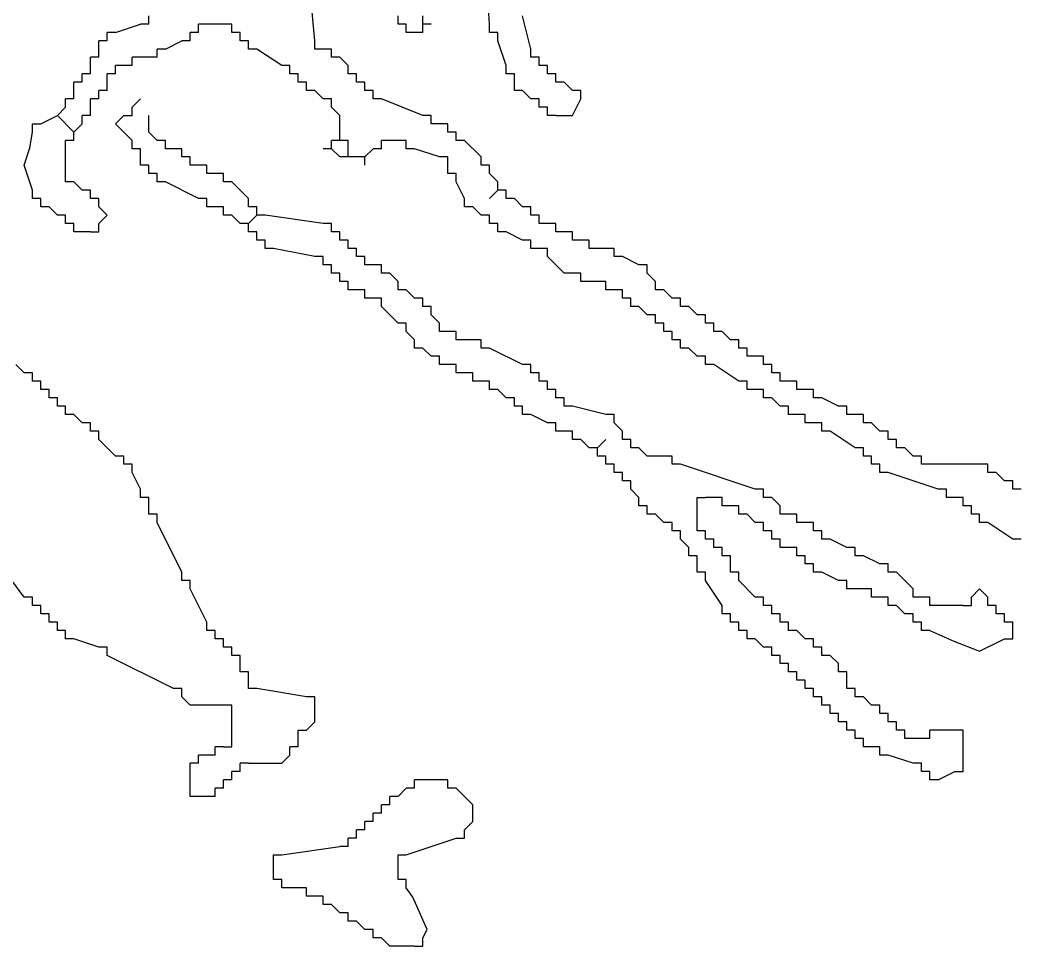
# Model space of a CAD drawing. Header units: metres. Extents: x -4.5 to 4.5, y -4.5 to 4.5.
# Drawn here: x -1.694 to -0.444, y -2.53 to -1.368 of the extents above; entities that cross this region are included whole.
import ezdxf

# ---------------------------------------------------------------- set-up
doc = ezdxf.new("R2010")
doc.units = ezdxf.units.M

msp = doc.modelspace()

# ---------------------------------------------------------------- linework, layer by layer
at = {"layer": '1', "color": 3}
for p, q in [((-1.324318, -1.394488), (-1.334734, -1.279904)), ((-1.105568, -1.373654), (-1.110055, -1.301299)), ((-1.574318, -1.384071), (-1.543068, -1.373654)), ((-1.532651, -1.373654), (-1.543068, -1.373654)), ((-1.532651, -1.373654), (-1.532651, -1.363238)), ((-1.459734, -1.373654), (-1.470151, -1.373654)), ((-1.470151, -1.384071), (-1.470151, -1.373654)), ((-1.438901, -1.373654), (-1.459734, -1.373654)), ((-1.428484, -1.373654), (-1.438901, -1.373654)), ((-1.428484, -1.384071), (-1.428484, -1.373654)), ((-1.220151, -1.373654), (-1.220151, -1.363238)), ((-1.209734, -1.373654), (-1.220151, -1.373654)), ((-1.209734, -1.384071), (-1.209734, -1.373654)), ((-1.188901, -1.373654), (-1.188901, -1.363238)), ((-1.178484, -1.373654), (-1.188901, -1.373654)), ((-1.188901, -1.384071), (-1.188901, -1.373654)), ((-1.105568, -1.384071), (-1.105568, -1.373654)), ((-1.053484, -1.404904), (-1.063901, -1.363238)), ((-1.574318, -1.384071), (-1.584734, -1.384071)), ((-1.584734, -1.394488), (-1.584734, -1.384071)), ((-1.470151, -1.384071), (-1.480568, -1.384071)), ((-1.480568, -1.394488), (-1.480568, -1.384071)), ((-1.418068, -1.384071), (-1.428484, -1.384071)), ((-1.418068, -1.394488), (-1.418068, -1.384071)), ((-1.199318, -1.384071), (-1.209734, -1.384071)), ((-1.188901, -1.384071), (-1.199318, -1.384071)), ((-1.095151, -1.384071), (-1.105568, -1.384071)), ((-1.095151, -1.394488), (-1.095151, -1.384071)), ((-1.584734, -1.394488), (-1.595151, -1.394488)), ((-1.595151, -1.404904), (-1.595151, -1.394488)), ((-1.511818, -1.404904), (-1.490984, -1.394488)), ((-1.480568, -1.394488), (-1.490984, -1.394488)), ((-1.407651, -1.394488), (-1.418068, -1.394488)), ((-1.407651, -1.404904), (-1.407651, -1.394488)), ((-1.324318, -1.404904), (-1.324318, -1.394488)), ((-1.084734, -1.425738), (-1.095151, -1.394488)), ((-1.595151, -1.415321), (-1.595151, -1.404904)), ((-1.511818, -1.404904), (-1.522234, -1.404904)), ((-1.522234, -1.415321), (-1.522234, -1.404904)), ((-1.397234, -1.404904), (-1.407651, -1.404904)), ((-1.365984, -1.425738), (-1.397234, -1.404904)), ((-1.313901, -1.404904), (-1.324318, -1.404904)), ((-1.303484, -1.404904), (-1.313901, -1.404904)), ((-1.303484, -1.415321), (-1.303484, -1.404904)), ((-1.053484, -1.415321), (-1.053484, -1.404904)), ((-1.595151, -1.415321), (-1.605568, -1.415321)), ((-1.605568, -1.425738), (-1.605568, -1.415321)), ((-1.543068, -1.415321), (-1.553484, -1.415321)), ((-1.553484, -1.425738), (-1.553484, -1.415321)), ((-1.532651, -1.415321), (-1.543068, -1.415321)), ((-1.522234, -1.415321), (-1.532651, -1.415321)), ((-1.293068, -1.415321), (-1.303484, -1.415321)), ((-1.282651, -1.425738), (-1.293068, -1.415321)), ((-1.043068, -1.415321), (-1.053484, -1.415321)), ((-1.043068, -1.425738), (-1.043068, -1.415321)), ((-1.605568, -1.436154), (-1.615984, -1.436154)), ((-1.615984, -1.446571), (-1.615984, -1.436154)), ((-1.605568, -1.436154), (-1.605568, -1.425738)), ((-1.574318, -1.436154), (-1.584734, -1.436154)), ((-1.584734, -1.446571), (-1.584734, -1.436154)), ((-1.563901, -1.425738), (-1.574318, -1.425738)), ((-1.574318, -1.436154), (-1.574318, -1.425738)), ((-1.553484, -1.425738), (-1.563901, -1.425738)), ((-1.355568, -1.425738), (-1.365984, -1.425738)), ((-1.355568, -1.436154), (-1.355568, -1.425738)), ((-1.345151, -1.436154), (-1.355568, -1.436154)), ((-1.345151, -1.446571), (-1.345151, -1.436154)), ((-1.282651, -1.436154), (-1.282651, -1.425738)), ((-1.272234, -1.436154), (-1.282651, -1.436154)), ((-1.272234, -1.446571), (-1.272234, -1.436154)), ((-1.084734, -1.436154), (-1.084734, -1.425738)), ((-1.074318, -1.436154), (-1.084734, -1.436154)), ((-1.074318, -1.446571), (-1.074318, -1.436154)), ((-1.032651, -1.425738), (-1.043068, -1.425738)), ((-1.032651, -1.436154), (-1.032651, -1.425738)), ((-1.022234, -1.436154), (-1.032651, -1.436154)), ((-1.022234, -1.446571), (-1.022234, -1.436154)), ((-1.615984, -1.446571), (-1.626401, -1.446571)), ((-1.626401, -1.456988), (-1.626401, -1.446571)), ((-1.584734, -1.456988), (-1.584734, -1.446571)), ((-1.334734, -1.446571), (-1.345151, -1.446571)), ((-1.334734, -1.456988), (-1.334734, -1.446571)), ((-1.261818, -1.446571), (-1.272234, -1.446571)), ((-1.261818, -1.456988), (-1.261818, -1.446571)), ((-1.074318, -1.456988), (-1.074318, -1.446571)), ((-1.011818, -1.446571), (-1.022234, -1.446571)), ((-1.001401, -1.456988), (-1.011818, -1.446571)), ((-1.626401, -1.467404), (-1.626401, -1.456988)), ((-1.584734, -1.456988), (-1.595151, -1.456988)), ((-1.595151, -1.467404), (-1.595151, -1.456988)), ((-1.324318, -1.456988), (-1.334734, -1.456988)), ((-1.313901, -1.467404), (-1.324318, -1.456988)), ((-1.251401, -1.456988), (-1.261818, -1.456988)), ((-1.251401, -1.467404), (-1.251401, -1.456988)), ((-1.063901, -1.456988), (-1.074318, -1.456988)), ((-1.053484, -1.467404), (-1.063901, -1.456988)), ((-0.990984, -1.456988), (-1.001401, -1.456988)), ((-0.990984, -1.467404), (-0.990984, -1.456988)), ((-1.626401, -1.467404), (-1.636818, -1.467404)), ((-1.636818, -1.477821), (-1.636818, -1.467404)), ((-1.595151, -1.467404), (-1.605568, -1.467404)), ((-1.605568, -1.477821), (-1.605568, -1.467404)), ((-1.553484, -1.477821), (-1.543068, -1.467404)), ((-1.303484, -1.467404), (-1.313901, -1.467404)), ((-1.303484, -1.477821), (-1.303484, -1.467404)), ((-1.240984, -1.467404), (-1.251401, -1.467404)), ((-1.188901, -1.488238), (-1.240984, -1.467404)), ((-1.043068, -1.467404), (-1.053484, -1.467404)), ((-1.043068, -1.477821), (-1.043068, -1.467404)), ((-1.001401, -1.488238), (-0.990984, -1.467404)), ((-1.647234, -1.488238), (-1.636818, -1.477821)), ((-1.605568, -1.488238), (-1.605568, -1.477821)), ((-1.553484, -1.488238), (-1.553484, -1.477821)), ((-1.293068, -1.488238), (-1.303484, -1.477821)), ((-1.032651, -1.477821), (-1.043068, -1.477821)), ((-1.032651, -1.488238), (-1.032651, -1.477821)), ((-1.678484, -1.509071), (-1.678484, -1.498654)), ((-1.678484, -1.498654), (-1.668068, -1.498654)), ((-1.668068, -1.498654), (-1.647234, -1.488238)), ((-1.626401, -1.509071), (-1.647234, -1.488238)), ((-1.626401, -1.509071), (-1.615984, -1.498654)), ((-1.605568, -1.488238), (-1.615984, -1.488238)), ((-1.615984, -1.498654), (-1.615984, -1.488238)), ((-1.574318, -1.498654), (-1.563901, -1.488238)), ((-1.553484, -1.519488), (-1.574318, -1.498654)), ((-1.563901, -1.488238), (-1.553484, -1.488238)), ((-1.532651, -1.509071), (-1.532651, -1.488238)), ((-1.293068, -1.509071), (-1.293068, -1.488238)), ((-1.178484, -1.488238), (-1.188901, -1.488238)), ((-1.178484, -1.498654), (-1.178484, -1.488238)), ((-1.168068, -1.498654), (-1.178484, -1.498654)), ((-1.157651, -1.498654), (-1.168068, -1.498654)), ((-1.157651, -1.509071), (-1.157651, -1.498654)), ((-1.022234, -1.488238), (-1.032651, -1.488238)), ((-1.022234, -1.488238), (-1.001401, -1.488238)), ((-1.681609, -1.528863), (-1.678484, -1.509071)), ((-1.626401, -1.519488), (-1.626401, -1.509071)), ((-1.522234, -1.519488), (-1.532651, -1.509071)), ((-1.293068, -1.519488), (-1.293068, -1.509071)), ((-1.147234, -1.509071), (-1.157651, -1.509071)), ((-1.147234, -1.519488), (-1.147234, -1.509071)), ((-1.626401, -1.519488), (-1.636818, -1.519488)), ((-1.636818, -1.529904), (-1.636818, -1.519488)), ((-1.553484, -1.529904), (-1.553484, -1.519488)), ((-1.511818, -1.519488), (-1.522234, -1.519488)), ((-1.511818, -1.529904), (-1.511818, -1.519488)), ((-1.293068, -1.519488), (-1.303484, -1.519488)), ((-1.303484, -1.529904), (-1.303484, -1.519488)), ((-1.282651, -1.519488), (-1.293068, -1.519488)), ((-1.282651, -1.529904), (-1.282651, -1.519488)), ((-1.230568, -1.519488), (-1.240984, -1.519488)), ((-1.240984, -1.529904), (-1.240984, -1.519488)), ((-1.220151, -1.519488), (-1.230568, -1.519488)), ((-1.209734, -1.519488), (-1.220151, -1.519488)), ((-1.209734, -1.529904), (-1.209734, -1.519488)), ((-1.136818, -1.519488), (-1.147234, -1.519488)), ((-1.115984, -1.540321), (-1.136818, -1.519488)), ((-1.688901, -1.550738), (-1.681609, -1.528863)), ((-1.636818, -1.561154), (-1.636818, -1.529904)), ((-1.543068, -1.529904), (-1.553484, -1.529904)), ((-1.543068, -1.540321), (-1.543068, -1.529904)), ((-1.501401, -1.529904), (-1.511818, -1.529904)), ((-1.490984, -1.529904), (-1.501401, -1.529904)), ((-1.490984, -1.540321), (-1.490984, -1.529904)), ((-1.303484, -1.529904), (-1.313901, -1.529904)), ((-1.293068, -1.540321), (-1.303484, -1.529904)), ((-1.282651, -1.540321), (-1.282651, -1.529904)), ((-1.261818, -1.540321), (-1.251401, -1.529904)), ((-1.240984, -1.529904), (-1.251401, -1.529904)), ((-1.199318, -1.529904), (-1.209734, -1.529904)), ((-1.168068, -1.540321), (-1.199318, -1.529904)), ((-1.543068, -1.550738), (-1.543068, -1.540321)), ((-1.480568, -1.540321), (-1.490984, -1.540321)), ((-1.480568, -1.550738), (-1.480568, -1.540321)), ((-1.282651, -1.540321), (-1.293068, -1.540321)), ((-1.272234, -1.540321), (-1.282651, -1.540321)), ((-1.261818, -1.540321), (-1.272234, -1.540321)), ((-1.261818, -1.550738), (-1.261818, -1.540321)), ((-1.157651, -1.540321), (-1.168068, -1.540321)), ((-1.157651, -1.550738), (-1.157651, -1.540321)), ((-1.115984, -1.550738), (-1.115984, -1.540321)), ((-1.678484, -1.581988), (-1.688901, -1.550738)), ((-1.636818, -1.571571), (-1.636818, -1.561154)), ((-1.532651, -1.550738), (-1.543068, -1.550738)), ((-1.532651, -1.561154), (-1.532651, -1.550738)), ((-1.522234, -1.561154), (-1.532651, -1.561154)), ((-1.522234, -1.571571), (-1.522234, -1.561154)), ((-1.470151, -1.550738), (-1.480568, -1.550738)), ((-1.459734, -1.550738), (-1.470151, -1.550738)), ((-1.459734, -1.561154), (-1.459734, -1.550738)), ((-1.449318, -1.561154), (-1.459734, -1.561154)), ((-1.438901, -1.561154), (-1.449318, -1.561154)), ((-1.438901, -1.571571), (-1.438901, -1.561154)), ((-1.157651, -1.561154), (-1.157651, -1.550738)), ((-1.147234, -1.561154), (-1.157651, -1.561154)), ((-1.147234, -1.571571), (-1.147234, -1.561154)), ((-1.105568, -1.550738), (-1.115984, -1.550738)), ((-1.105568, -1.561154), (-1.105568, -1.550738)), ((-1.095151, -1.571571), (-1.105568, -1.561154)), ((-1.626401, -1.571571), (-1.636818, -1.571571)), ((-1.615984, -1.581988), (-1.626401, -1.571571)), ((-1.511818, -1.571571), (-1.522234, -1.571571)), ((-1.470151, -1.592404), (-1.511818, -1.571571)), ((-1.428484, -1.571571), (-1.438901, -1.571571)), ((-1.407651, -1.592404), (-1.428484, -1.571571)), ((-1.136818, -1.592404), (-1.147234, -1.571571)), ((-1.095151, -1.581988), (-1.095151, -1.571571)), ((-1.678484, -1.592404), (-1.678484, -1.581988)), ((-1.605568, -1.581988), (-1.615984, -1.581988)), ((-1.605568, -1.592404), (-1.605568, -1.581988)), ((-1.105568, -1.592404), (-1.095151, -1.581988)), ((-1.084734, -1.581988), (-1.095151, -1.581988)), ((-1.084734, -1.592404), (-1.084734, -1.581988)), ((-1.668068, -1.592404), (-1.678484, -1.592404)), ((-1.668068, -1.602821), (-1.668068, -1.592404)), ((-1.595151, -1.592404), (-1.605568, -1.592404)), ((-1.595151, -1.602821), (-1.595151, -1.592404)), ((-1.459734, -1.592404), (-1.470151, -1.592404)), ((-1.459734, -1.602821), (-1.459734, -1.592404)), ((-1.407651, -1.602821), (-1.407651, -1.592404)), ((-1.136818, -1.602821), (-1.136818, -1.592404)), ((-1.074318, -1.592404), (-1.084734, -1.592404)), ((-1.063901, -1.602821), (-1.074318, -1.592404)), ((-1.657651, -1.602821), (-1.668068, -1.602821)), ((-1.647234, -1.613238), (-1.657651, -1.602821)), ((-1.584734, -1.613238), (-1.595151, -1.602821)), ((-1.449318, -1.602821), (-1.459734, -1.602821)), ((-1.438901, -1.602821), (-1.449318, -1.602821)), ((-1.438901, -1.613238), (-1.438901, -1.602821)), ((-1.397234, -1.602821), (-1.407651, -1.602821)), ((-1.397234, -1.613238), (-1.397234, -1.602821)), ((-1.126401, -1.602821), (-1.136818, -1.602821)), ((-1.115984, -1.613238), (-1.126401, -1.602821)), ((-1.053484, -1.602821), (-1.063901, -1.602821)), ((-1.053484, -1.613238), (-1.053484, -1.602821)), ((-1.636818, -1.613238), (-1.647234, -1.613238)), ((-1.636818, -1.623654), (-1.636818, -1.613238)), ((-1.626401, -1.623654), (-1.636818, -1.623654)), ((-1.626401, -1.634071), (-1.626401, -1.623654)), ((-1.595151, -1.623654), (-1.584734, -1.613238)), ((-1.595151, -1.634071), (-1.595151, -1.623654)), ((-1.428484, -1.613238), (-1.438901, -1.613238)), ((-1.418068, -1.623654), (-1.428484, -1.613238)), ((-1.407651, -1.623654), (-1.418068, -1.623654)), ((-1.407651, -1.623654), (-1.397234, -1.613238)), ((-1.407651, -1.634071), (-1.407651, -1.623654)), ((-1.386818, -1.613238), (-1.397234, -1.613238)), ((-1.313901, -1.623654), (-1.386818, -1.613238)), ((-1.303484, -1.623654), (-1.313901, -1.623654)), ((-1.303484, -1.634071), (-1.303484, -1.623654)), ((-1.105568, -1.613238), (-1.115984, -1.613238)), ((-1.105568, -1.623654), (-1.105568, -1.613238)), ((-1.095151, -1.623654), (-1.105568, -1.623654)), ((-1.095151, -1.634071), (-1.095151, -1.623654)), ((-1.043068, -1.613238), (-1.053484, -1.613238)), ((-1.043068, -1.623654), (-1.043068, -1.613238)), ((-1.032651, -1.623654), (-1.043068, -1.623654)), ((-1.022234, -1.623654), (-1.032651, -1.623654)), ((-1.022234, -1.634071), (-1.022234, -1.623654)), ((-1.615984, -1.634071), (-1.626401, -1.634071)), ((-1.605568, -1.634071), (-1.615984, -1.634071)), ((-1.605568, -1.634071), (-1.595151, -1.634071)), ((-1.397234, -1.634071), (-1.407651, -1.634071)), ((-1.397234, -1.644488), (-1.397234, -1.634071)), ((-1.293068, -1.634071), (-1.303484, -1.634071)), ((-1.293068, -1.644488), (-1.293068, -1.634071)), ((-1.084734, -1.634071), (-1.095151, -1.634071)), ((-1.063901, -1.644488), (-1.084734, -1.634071)), ((-1.011818, -1.634071), (-1.022234, -1.634071)), ((-1.001401, -1.634071), (-1.011818, -1.634071)), ((-1.001401, -1.644488), (-1.001401, -1.634071)), ((-1.386818, -1.644488), (-1.397234, -1.644488)), ((-1.386818, -1.654904), (-1.386818, -1.644488)), ((-1.282651, -1.644488), (-1.293068, -1.644488)), ((-1.282651, -1.654904), (-1.282651, -1.644488)), ((-1.053484, -1.644488), (-1.063901, -1.644488)), ((-1.053484, -1.654904), (-1.053484, -1.644488)), ((-0.990984, -1.644488), (-1.001401, -1.644488)), ((-0.980568, -1.644488), (-0.990984, -1.644488)), ((-0.980568, -1.654904), (-0.980568, -1.644488)), ((-1.376401, -1.654904), (-1.386818, -1.654904)), ((-1.324318, -1.665321), (-1.376401, -1.654904)), ((-1.272234, -1.654904), (-1.282651, -1.654904)), ((-1.272234, -1.665321), (-1.272234, -1.654904)), ((-1.043068, -1.654904), (-1.053484, -1.654904)), ((-1.032651, -1.654904), (-1.043068, -1.654904)), ((-1.032651, -1.665321), (-1.032651, -1.654904)), ((-0.970151, -1.654904), (-0.980568, -1.654904)), ((-0.959734, -1.654904), (-0.970151, -1.654904)), ((-0.949318, -1.654904), (-0.959734, -1.654904)), ((-0.949318, -1.665321), (-0.949318, -1.654904)), ((-1.313901, -1.665321), (-1.324318, -1.665321)), ((-1.313901, -1.675738), (-1.313901, -1.665321)), ((-1.261818, -1.665321), (-1.272234, -1.665321)), ((-1.261818, -1.675738), (-1.261818, -1.665321)), ((-1.011818, -1.686154), (-1.032651, -1.665321)), ((-0.938901, -1.665321), (-0.949318, -1.665321)), ((-0.918068, -1.675738), (-0.938901, -1.665321)), ((-1.303484, -1.675738), (-1.313901, -1.675738)), ((-1.303484, -1.686154), (-1.303484, -1.675738)), ((-1.293068, -1.686154), (-1.303484, -1.686154)), ((-1.293068, -1.696571), (-1.293068, -1.686154)), ((-1.251401, -1.675738), (-1.261818, -1.675738)), ((-1.240984, -1.675738), (-1.251401, -1.675738)), ((-1.240984, -1.686154), (-1.240984, -1.675738)), ((-1.230568, -1.686154), (-1.240984, -1.686154)), ((-1.220151, -1.696571), (-1.230568, -1.686154)), ((-1.001401, -1.686154), (-1.011818, -1.686154)), ((-0.990984, -1.686154), (-1.001401, -1.686154)), ((-0.990984, -1.696571), (-0.990984, -1.686154)), ((-0.907651, -1.675738), (-0.918068, -1.675738)), ((-0.907651, -1.686154), (-0.907651, -1.675738)), ((-0.897234, -1.696571), (-0.907651, -1.686154)), ((-1.282651, -1.696571), (-1.293068, -1.696571)), ((-1.282651, -1.706988), (-1.282651, -1.696571)), ((-1.220151, -1.706988), (-1.220151, -1.696571)), ((-0.980568, -1.696571), (-0.990984, -1.696571)), ((-0.970151, -1.696571), (-0.980568, -1.696571)), ((-0.959734, -1.696571), (-0.970151, -1.696571)), ((-0.959734, -1.706988), (-0.959734, -1.696571)), ((-0.897234, -1.706988), (-0.897234, -1.696571)), ((-1.272234, -1.706988), (-1.282651, -1.706988)), ((-1.261818, -1.706988), (-1.272234, -1.706988)), ((-1.261818, -1.717404), (-1.261818, -1.706988)), ((-1.209734, -1.706988), (-1.220151, -1.706988)), ((-1.199318, -1.717404), (-1.209734, -1.706988)), ((-0.949318, -1.706988), (-0.959734, -1.706988)), ((-0.938901, -1.706988), (-0.949318, -1.706988)), ((-0.938901, -1.717404), (-0.938901, -1.706988)), ((-0.886818, -1.706988), (-0.897234, -1.706988)), ((-0.876401, -1.717404), (-0.886818, -1.706988)), ((-1.251401, -1.717404), (-1.261818, -1.717404)), ((-1.240984, -1.717404), (-1.251401, -1.717404)), ((-1.240984, -1.727821), (-1.240984, -1.717404)), ((-1.188901, -1.717404), (-1.199318, -1.717404)), ((-1.188901, -1.727821), (-1.188901, -1.717404)), ((-0.928484, -1.717404), (-0.938901, -1.717404)), ((-0.928484, -1.727821), (-0.928484, -1.717404)), ((-0.865984, -1.717404), (-0.876401, -1.717404)), ((-0.865984, -1.727821), (-0.865984, -1.717404)), ((-1.220151, -1.748654), (-1.240984, -1.727821)), ((-1.178484, -1.727821), (-1.188901, -1.727821)), ((-1.178484, -1.738238), (-1.178484, -1.727821)), ((-0.918068, -1.727821), (-0.928484, -1.727821)), ((-0.907651, -1.738238), (-0.918068, -1.727821)), ((-0.855568, -1.727821), (-0.865984, -1.727821)), ((-0.845151, -1.738238), (-0.855568, -1.727821)), ((-1.209734, -1.748654), (-1.220151, -1.748654)), ((-1.209734, -1.759071), (-1.209734, -1.748654)), ((-1.168068, -1.748654), (-1.178484, -1.738238)), ((-1.168068, -1.759071), (-1.168068, -1.748654)), ((-0.897234, -1.738238), (-0.907651, -1.738238)), ((-0.897234, -1.748654), (-0.897234, -1.738238)), ((-0.886818, -1.748654), (-0.897234, -1.748654)), ((-0.886818, -1.759071), (-0.886818, -1.748654)), ((-0.834734, -1.738238), (-0.845151, -1.738238)), ((-0.834734, -1.748654), (-0.834734, -1.738238)), ((-0.824318, -1.748654), (-0.834734, -1.748654)), ((-0.824318, -1.759071), (-0.824318, -1.748654)), ((-1.199318, -1.769488), (-1.209734, -1.759071)), ((-1.157651, -1.759071), (-1.168068, -1.759071)), ((-1.147234, -1.759071), (-1.157651, -1.759071)), ((-1.147234, -1.769488), (-1.147234, -1.759071)), ((-0.876401, -1.759071), (-0.886818, -1.759071)), ((-0.876401, -1.769488), (-0.876401, -1.759071)), ((-0.813901, -1.759071), (-0.824318, -1.759071)), ((-0.803484, -1.769488), (-0.813901, -1.759071)), ((-1.199318, -1.779904), (-1.199318, -1.769488)), ((-1.136818, -1.769488), (-1.147234, -1.769488)), ((-1.126401, -1.769488), (-1.136818, -1.769488)), ((-1.115984, -1.769488), (-1.126401, -1.769488)), ((-1.115984, -1.779904), (-1.115984, -1.769488)), ((-0.865984, -1.769488), (-0.876401, -1.769488)), ((-0.865984, -1.779904), (-0.865984, -1.769488)), ((-0.793068, -1.769488), (-0.803484, -1.769488)), ((-0.793068, -1.779904), (-0.793068, -1.769488)), ((-1.188901, -1.779904), (-1.199318, -1.779904)), ((-1.178484, -1.790321), (-1.188901, -1.779904)), ((-1.105568, -1.779904), (-1.115984, -1.779904)), ((-1.063901, -1.800738), (-1.105568, -1.779904)), ((-0.855568, -1.779904), (-0.865984, -1.779904)), ((-0.845151, -1.790321), (-0.855568, -1.779904)), ((-0.782651, -1.779904), (-0.793068, -1.779904)), ((-0.782651, -1.790321), (-0.782651, -1.779904)), ((-1.168068, -1.790321), (-1.178484, -1.790321)), ((-1.168068, -1.800738), (-1.168068, -1.790321)), ((-0.834734, -1.790321), (-0.845151, -1.790321)), ((-0.834734, -1.800738), (-0.834734, -1.790321)), ((-0.772234, -1.790321), (-0.782651, -1.790321)), ((-0.761818, -1.790321), (-0.772234, -1.790321)), ((-0.761818, -1.800738), (-0.761818, -1.790321)), ((-1.688901, -1.811154), (-1.699318, -1.800738)), ((-1.678484, -1.811154), (-1.688901, -1.811154)), ((-1.678484, -1.821571), (-1.678484, -1.811154)), ((-1.157651, -1.800738), (-1.168068, -1.800738)), ((-1.147234, -1.800738), (-1.157651, -1.800738)), ((-1.147234, -1.811154), (-1.147234, -1.800738)), ((-1.136818, -1.811154), (-1.147234, -1.811154)), ((-1.126401, -1.811154), (-1.136818, -1.811154)), ((-1.126401, -1.821571), (-1.126401, -1.811154)), ((-1.053484, -1.800738), (-1.063901, -1.800738)), ((-1.053484, -1.811154), (-1.053484, -1.800738)), ((-1.043068, -1.811154), (-1.053484, -1.811154)), ((-1.043068, -1.821571), (-1.043068, -1.811154)), ((-0.824318, -1.800738), (-0.834734, -1.800738)), ((-0.793068, -1.821571), (-0.824318, -1.800738)), ((-0.751401, -1.800738), (-0.761818, -1.800738)), ((-0.751401, -1.811154), (-0.751401, -1.800738)), ((-0.740984, -1.811154), (-0.751401, -1.811154)), ((-0.740984, -1.821571), (-0.740984, -1.811154)), ((-1.668068, -1.821571), (-1.678484, -1.821571)), ((-1.668068, -1.831988), (-1.668068, -1.821571)), ((-1.115984, -1.821571), (-1.126401, -1.821571)), ((-1.105568, -1.821571), (-1.115984, -1.821571)), ((-1.105568, -1.831988), (-1.105568, -1.821571)), ((-1.032651, -1.821571), (-1.043068, -1.821571)), ((-1.032651, -1.831988), (-1.032651, -1.821571)), ((-0.782651, -1.821571), (-0.793068, -1.821571)), ((-0.782651, -1.831988), (-0.782651, -1.821571)), ((-0.730568, -1.821571), (-0.740984, -1.821571)), ((-0.720151, -1.821571), (-0.730568, -1.821571)), ((-0.720151, -1.831988), (-0.720151, -1.821571)), ((-1.657651, -1.831988), (-1.668068, -1.831988)), ((-1.657651, -1.842404), (-1.657651, -1.831988)), ((-1.095151, -1.831988), (-1.105568, -1.831988)), ((-1.084734, -1.842404), (-1.095151, -1.831988)), ((-1.022234, -1.831988), (-1.032651, -1.831988)), ((-1.022234, -1.842404), (-1.022234, -1.831988)), ((-0.772234, -1.831988), (-0.782651, -1.831988)), ((-0.761818, -1.831988), (-0.772234, -1.831988)), ((-0.761818, -1.842404), (-0.761818, -1.831988)), ((-0.709734, -1.831988), (-0.720151, -1.831988)), ((-0.699318, -1.831988), (-0.709734, -1.831988)), ((-0.699318, -1.842404), (-0.699318, -1.831988)), ((-1.647234, -1.842404), (-1.657651, -1.842404)), ((-1.647234, -1.852821), (-1.647234, -1.842404)), ((-1.074318, -1.842404), (-1.084734, -1.842404)), ((-1.074318, -1.852821), (-1.074318, -1.842404)), ((-1.011818, -1.842404), (-1.022234, -1.842404)), ((-1.011818, -1.852821), (-1.011818, -1.842404)), ((-0.751401, -1.842404), (-0.761818, -1.842404)), ((-0.740984, -1.852821), (-0.751401, -1.842404)), ((-0.688901, -1.842404), (-0.699318, -1.842404)), ((-0.668068, -1.852821), (-0.688901, -1.842404)), ((-1.636818, -1.852821), (-1.647234, -1.852821)), ((-1.636818, -1.863238), (-1.636818, -1.852821)), ((-1.063901, -1.852821), (-1.074318, -1.852821)), ((-1.063901, -1.863238), (-1.063901, -1.852821)), ((-1.001401, -1.852821), (-1.011818, -1.852821)), ((-0.959734, -1.863238), (-1.001401, -1.852821)), ((-0.730568, -1.852821), (-0.740984, -1.852821)), ((-0.730568, -1.863238), (-0.730568, -1.852821)), ((-0.657651, -1.852821), (-0.668068, -1.852821)), ((-0.657651, -1.863238), (-0.657651, -1.852821)), ((-1.626401, -1.863238), (-1.636818, -1.863238)), ((-1.615984, -1.873654), (-1.626401, -1.863238)), ((-1.605568, -1.873654), (-1.615984, -1.873654)), ((-1.605568, -1.884071), (-1.605568, -1.873654)), ((-1.053484, -1.863238), (-1.063901, -1.863238)), ((-1.032651, -1.873654), (-1.053484, -1.863238)), ((-1.022234, -1.873654), (-1.032651, -1.873654)), ((-1.022234, -1.884071), (-1.022234, -1.873654)), ((-0.949318, -1.863238), (-0.959734, -1.863238)), ((-0.949318, -1.873654), (-0.949318, -1.863238)), ((-0.938901, -1.884071), (-0.949318, -1.873654)), ((-0.720151, -1.863238), (-0.730568, -1.863238)), ((-0.709734, -1.863238), (-0.720151, -1.863238)), ((-0.709734, -1.873654), (-0.709734, -1.863238)), ((-0.699318, -1.873654), (-0.709734, -1.873654)), ((-0.688901, -1.873654), (-0.699318, -1.873654)), ((-0.688901, -1.884071), (-0.688901, -1.873654)), ((-0.647234, -1.863238), (-0.657651, -1.863238)), ((-0.636818, -1.863238), (-0.647234, -1.863238)), ((-0.636818, -1.873654), (-0.636818, -1.863238)), ((-0.626401, -1.873654), (-0.636818, -1.873654)), ((-0.615984, -1.884071), (-0.626401, -1.873654)), ((-1.595151, -1.884071), (-1.605568, -1.884071)), ((-1.595151, -1.894488), (-1.595151, -1.884071)), ((-1.011818, -1.884071), (-1.022234, -1.884071)), ((-1.001401, -1.884071), (-1.011818, -1.884071)), ((-1.001401, -1.894488), (-1.001401, -1.884071)), ((-0.938901, -1.894488), (-0.938901, -1.884071)), ((-0.678484, -1.884071), (-0.688901, -1.884071)), ((-0.647234, -1.904904), (-0.678484, -1.884071)), ((-0.605568, -1.884071), (-0.615984, -1.884071)), ((-0.605568, -1.894488), (-0.605568, -1.884071)), ((-1.574318, -1.915321), (-1.595151, -1.894488)), ((-0.990984, -1.894488), (-1.001401, -1.894488)), ((-0.980568, -1.904904), (-0.990984, -1.894488)), ((-0.970151, -1.904904), (-0.959734, -1.894488)), ((-0.928484, -1.894488), (-0.938901, -1.894488)), ((-0.928484, -1.904904), (-0.928484, -1.894488)), ((-0.595151, -1.894488), (-0.605568, -1.894488)), ((-0.595151, -1.904904), (-0.595151, -1.894488)), ((-0.970151, -1.904904), (-0.980568, -1.904904)), ((-0.970151, -1.915321), (-0.970151, -1.904904)), ((-0.918068, -1.904904), (-0.928484, -1.904904)), ((-0.907651, -1.915321), (-0.918068, -1.904904)), ((-0.636818, -1.904904), (-0.647234, -1.904904)), ((-0.636818, -1.915321), (-0.636818, -1.904904)), ((-0.584734, -1.904904), (-0.595151, -1.904904)), ((-0.574318, -1.915321), (-0.584734, -1.904904)), ((-1.563901, -1.915321), (-1.574318, -1.915321)), ((-1.563901, -1.925738), (-1.563901, -1.915321)), ((-0.959734, -1.915321), (-0.970151, -1.915321)), ((-0.959734, -1.925738), (-0.959734, -1.915321)), ((-0.886818, -1.915321), (-0.907651, -1.915321)), ((-0.876401, -1.915321), (-0.886818, -1.915321)), ((-0.876401, -1.925738), (-0.876401, -1.915321)), ((-0.626401, -1.915321), (-0.636818, -1.915321)), ((-0.626401, -1.925738), (-0.626401, -1.915321)), ((-0.563901, -1.915321), (-0.574318, -1.915321)), ((-0.563901, -1.925738), (-0.563901, -1.915321)), ((-1.553484, -1.925738), (-1.563901, -1.925738)), ((-1.553484, -1.936154), (-1.553484, -1.925738)), ((-1.543068, -1.956988), (-1.553484, -1.936154)), ((-0.949318, -1.925738), (-0.959734, -1.925738)), ((-0.949318, -1.936154), (-0.949318, -1.925738)), ((-0.938901, -1.936154), (-0.949318, -1.936154)), ((-0.938901, -1.946571), (-0.938901, -1.936154)), ((-0.865984, -1.925738), (-0.876401, -1.925738)), ((-0.772234, -1.956988), (-0.865984, -1.925738)), ((-0.615984, -1.925738), (-0.626401, -1.925738)), ((-0.615984, -1.936154), (-0.615984, -1.925738)), ((-0.605568, -1.936154), (-0.615984, -1.936154)), ((-0.543068, -1.956988), (-0.605568, -1.936154)), ((-0.553484, -1.925738), (-0.563901, -1.925738)), ((-0.490984, -1.925738), (-0.553484, -1.925738)), ((-0.480568, -1.925738), (-0.490984, -1.925738)), ((-0.480568, -1.936154), (-0.480568, -1.925738)), ((-0.470151, -1.936154), (-0.480568, -1.936154)), ((-0.459734, -1.946571), (-0.470151, -1.936154)), ((-0.928484, -1.946571), (-0.938901, -1.946571)), ((-0.928484, -1.956988), (-0.928484, -1.946571)), ((-0.449318, -1.946571), (-0.459734, -1.946571)), ((-0.449318, -1.956988), (-0.449318, -1.946571)), ((-1.543068, -1.967404), (-1.543068, -1.956988)), ((-0.918068, -1.967404), (-0.928484, -1.956988)), ((-0.761818, -1.956988), (-0.772234, -1.956988)), ((-0.761818, -1.967404), (-0.761818, -1.956988)), ((-0.532651, -1.956988), (-0.543068, -1.956988)), ((-0.532651, -1.967404), (-0.532651, -1.956988)), ((-0.438901, -1.956988), (-0.449318, -1.956988)), ((-1.532651, -1.967404), (-1.543068, -1.967404)), ((-1.532651, -1.977821), (-1.532651, -1.967404)), ((-0.918068, -1.977821), (-0.918068, -1.967404)), ((-0.845151, -1.977821), (-0.845151, -1.967404)), ((-0.845151, -1.967404), (-0.834734, -1.967404)), ((-0.824318, -1.967404), (-0.834734, -1.967404)), ((-0.813901, -1.967404), (-0.824318, -1.967404)), ((-0.813901, -1.977821), (-0.813901, -1.967404)), ((-0.751401, -1.967404), (-0.761818, -1.967404)), ((-0.740984, -1.977821), (-0.751401, -1.967404)), ((-0.522234, -1.967404), (-0.532651, -1.967404)), ((-0.511818, -1.967404), (-0.522234, -1.967404)), ((-0.511818, -1.977821), (-0.511818, -1.967404)), ((-1.532651, -1.988238), (-1.532651, -1.977821)), ((-0.907651, -1.977821), (-0.918068, -1.977821)), ((-0.907651, -1.988238), (-0.907651, -1.977821)), ((-0.845151, -1.998654), (-0.845151, -1.977821)), ((-0.803484, -1.977821), (-0.813901, -1.977821)), ((-0.793068, -1.977821), (-0.803484, -1.977821)), ((-0.793068, -1.988238), (-0.793068, -1.977821)), ((-0.740984, -1.988238), (-0.740984, -1.977821)), ((-0.501401, -1.977821), (-0.511818, -1.977821)), ((-0.501401, -1.988238), (-0.501401, -1.977821)), ((-1.522234, -1.988238), (-1.532651, -1.988238)), ((-1.522234, -1.998654), (-1.522234, -1.988238)), ((-1.490984, -2.061154), (-1.522234, -1.998654)), ((-0.897234, -1.988238), (-0.907651, -1.988238)), ((-0.886818, -1.998654), (-0.897234, -1.988238)), ((-0.876401, -1.998654), (-0.886818, -1.998654)), ((-0.876401, -2.009071), (-0.876401, -1.998654)), ((-0.845151, -2.009071), (-0.845151, -1.998654)), ((-0.782651, -1.988238), (-0.793068, -1.988238)), ((-0.772234, -1.998654), (-0.782651, -1.988238)), ((-0.761818, -1.998654), (-0.772234, -1.998654)), ((-0.761818, -2.009071), (-0.761818, -1.998654)), ((-0.730568, -1.988238), (-0.740984, -1.988238)), ((-0.720151, -1.988238), (-0.730568, -1.988238)), ((-0.720151, -1.998654), (-0.720151, -1.988238)), ((-0.709734, -1.998654), (-0.720151, -1.998654)), ((-0.699318, -1.998654), (-0.709734, -1.998654)), ((-0.699318, -2.009071), (-0.699318, -1.998654)), ((-0.490984, -1.988238), (-0.501401, -1.988238)), ((-0.490984, -1.998654), (-0.490984, -1.988238)), ((-0.480568, -1.998654), (-0.490984, -1.998654)), ((-0.449318, -2.019488), (-0.480568, -1.998654)), ((-0.865984, -2.009071), (-0.876401, -2.009071)), ((-0.865984, -2.019488), (-0.865984, -2.009071)), ((-0.834734, -2.009071), (-0.845151, -2.009071)), ((-0.834734, -2.019488), (-0.834734, -2.009071)), ((-0.751401, -2.009071), (-0.761818, -2.009071)), ((-0.751401, -2.019488), (-0.751401, -2.009071)), ((-0.688901, -2.009071), (-0.699318, -2.009071)), ((-0.688901, -2.019488), (-0.688901, -2.009071)), ((-0.855568, -2.029904), (-0.865984, -2.019488)), ((-0.824318, -2.019488), (-0.834734, -2.019488)), ((-0.824318, -2.029904), (-0.824318, -2.019488)), ((-0.740984, -2.019488), (-0.751401, -2.019488)), ((-0.740984, -2.029904), (-0.740984, -2.019488)), ((-0.678484, -2.019488), (-0.688901, -2.019488)), ((-0.657651, -2.029904), (-0.678484, -2.019488)), ((-0.438901, -2.019488), (-0.449318, -2.019488)), ((-0.855568, -2.040321), (-0.855568, -2.029904)), ((-0.813901, -2.029904), (-0.824318, -2.029904)), ((-0.813901, -2.040321), (-0.813901, -2.029904)), ((-0.730568, -2.029904), (-0.740984, -2.029904)), ((-0.720151, -2.029904), (-0.730568, -2.029904)), ((-0.720151, -2.040321), (-0.720151, -2.029904)), ((-0.647234, -2.029904), (-0.657651, -2.029904)), ((-0.647234, -2.040321), (-0.647234, -2.029904)), ((-0.845151, -2.040321), (-0.855568, -2.040321)), ((-0.845151, -2.050738), (-0.845151, -2.040321)), ((-0.803484, -2.040321), (-0.813901, -2.040321)), ((-0.803484, -2.050738), (-0.803484, -2.040321)), ((-0.709734, -2.040321), (-0.720151, -2.040321)), ((-0.709734, -2.050738), (-0.709734, -2.040321)), ((-0.636818, -2.040321), (-0.647234, -2.040321)), ((-0.615984, -2.050738), (-0.636818, -2.040321)), ((-1.688901, -2.092404), (-1.720151, -2.050738)), ((-1.490984, -2.071571), (-1.490984, -2.061154)), ((-0.845151, -2.061154), (-0.845151, -2.050738)), ((-0.834734, -2.061154), (-0.845151, -2.061154)), ((-0.834734, -2.071571), (-0.834734, -2.061154)), ((-0.803484, -2.061154), (-0.803484, -2.050738)), ((-0.793068, -2.061154), (-0.803484, -2.061154)), ((-0.793068, -2.071571), (-0.793068, -2.061154)), ((-0.699318, -2.050738), (-0.709734, -2.050738)), ((-0.699318, -2.061154), (-0.699318, -2.050738)), ((-0.688901, -2.061154), (-0.699318, -2.061154)), ((-0.668068, -2.071571), (-0.688901, -2.061154)), ((-0.605568, -2.050738), (-0.615984, -2.050738)), ((-0.605568, -2.061154), (-0.605568, -2.050738)), ((-0.595151, -2.061154), (-0.605568, -2.061154)), ((-0.574318, -2.081988), (-0.595151, -2.061154)), ((-1.480568, -2.071571), (-1.490984, -2.071571)), ((-1.480568, -2.081988), (-1.480568, -2.071571)), ((-0.813901, -2.102821), (-0.834734, -2.071571)), ((-0.772234, -2.092404), (-0.793068, -2.071571)), ((-0.657651, -2.071571), (-0.668068, -2.071571)), ((-0.657651, -2.081988), (-0.657651, -2.071571)), ((-1.459734, -2.123654), (-1.480568, -2.081988)), ((-0.647234, -2.081988), (-0.657651, -2.081988)), ((-0.636818, -2.081988), (-0.647234, -2.081988)), ((-0.626401, -2.081988), (-0.636818, -2.081988)), ((-0.626401, -2.092404), (-0.626401, -2.081988)), ((-0.574318, -2.092404), (-0.574318, -2.081988)), ((-0.490984, -2.081988), (-0.501401, -2.092404)), ((-0.480568, -2.092404), (-0.490984, -2.081988)), ((-1.678484, -2.092404), (-1.688901, -2.092404)), ((-1.678484, -2.102821), (-1.678484, -2.092404)), ((-0.761818, -2.092404), (-0.772234, -2.092404)), ((-0.761818, -2.102821), (-0.761818, -2.092404)), ((-0.615984, -2.092404), (-0.626401, -2.092404)), ((-0.605568, -2.092404), (-0.615984, -2.092404)), ((-0.605568, -2.102821), (-0.605568, -2.092404)), ((-0.563901, -2.092404), (-0.574318, -2.092404)), ((-0.553484, -2.092404), (-0.563901, -2.092404)), ((-0.553484, -2.102821), (-0.553484, -2.092404)), ((-0.501401, -2.102821), (-0.501401, -2.092404)), ((-0.480568, -2.102821), (-0.480568, -2.092404)), ((-1.668068, -2.102821), (-1.678484, -2.102821)), ((-1.668068, -2.113238), (-1.668068, -2.102821)), ((-0.813901, -2.113238), (-0.813901, -2.102821)), ((-0.751401, -2.102821), (-0.761818, -2.102821)), ((-0.751401, -2.113238), (-0.751401, -2.102821)), ((-0.595151, -2.102821), (-0.605568, -2.102821)), ((-0.584734, -2.113238), (-0.595151, -2.102821)), ((-0.543068, -2.102821), (-0.553484, -2.102821)), ((-0.511818, -2.102821), (-0.543068, -2.102821)), ((-0.511818, -2.102821), (-0.501401, -2.102821)), ((-0.470151, -2.102821), (-0.480568, -2.102821)), ((-0.470151, -2.113238), (-0.470151, -2.102821)), ((-1.657651, -2.113238), (-1.668068, -2.113238)), ((-1.657651, -2.123654), (-1.657651, -2.113238)), ((-1.647234, -2.123654), (-1.657651, -2.123654)), ((-1.647234, -2.134071), (-1.647234, -2.123654)), ((-1.459734, -2.134071), (-1.459734, -2.123654)), ((-0.803484, -2.113238), (-0.813901, -2.113238)), ((-0.803484, -2.123654), (-0.803484, -2.113238)), ((-0.793068, -2.123654), (-0.803484, -2.123654)), ((-0.793068, -2.134071), (-0.793068, -2.123654)), ((-0.740984, -2.113238), (-0.751401, -2.113238)), ((-0.740984, -2.123654), (-0.740984, -2.113238)), ((-0.730568, -2.123654), (-0.740984, -2.123654)), ((-0.730568, -2.134071), (-0.730568, -2.123654)), ((-0.574318, -2.113238), (-0.584734, -2.113238)), ((-0.574318, -2.123654), (-0.574318, -2.113238)), ((-0.563901, -2.123654), (-0.574318, -2.123654)), ((-0.563901, -2.134071), (-0.563901, -2.123654)), ((-0.459734, -2.113238), (-0.470151, -2.113238)), ((-0.459734, -2.123654), (-0.459734, -2.113238)), ((-0.449318, -2.123654), (-0.459734, -2.123654)), ((-0.449318, -2.134071), (-0.449318, -2.123654)), ((-1.636818, -2.134071), (-1.647234, -2.134071)), ((-1.636818, -2.144488), (-1.636818, -2.134071)), ((-1.449318, -2.134071), (-1.459734, -2.134071)), ((-1.449318, -2.144488), (-1.449318, -2.134071)), ((-0.782651, -2.134071), (-0.793068, -2.134071)), ((-0.782651, -2.144488), (-0.782651, -2.134071)), ((-0.720151, -2.134071), (-0.730568, -2.134071)), ((-0.709734, -2.144488), (-0.720151, -2.134071)), ((-0.553484, -2.134071), (-0.563901, -2.134071)), ((-0.553484, -2.134071), (-0.523276, -2.147613)), ((-0.449318, -2.144488), (-0.449318, -2.134071)), ((-1.626401, -2.144488), (-1.636818, -2.144488)), ((-1.595151, -2.154904), (-1.626401, -2.144488)), ((-1.438901, -2.144488), (-1.449318, -2.144488)), ((-1.438901, -2.154904), (-1.438901, -2.144488)), ((-0.772234, -2.144488), (-0.782651, -2.144488)), ((-0.761818, -2.154904), (-0.772234, -2.144488)), ((-0.699318, -2.144488), (-0.709734, -2.144488)), ((-0.699318, -2.154904), (-0.699318, -2.144488)), ((-0.523276, -2.147613), (-0.490984, -2.160113)), ((-0.490984, -2.160113), (-0.459734, -2.144488)), ((-0.459734, -2.144488), (-0.449318, -2.144488)), ((-1.584734, -2.154904), (-1.595151, -2.154904)), ((-1.584734, -2.165321), (-1.584734, -2.154904)), ((-1.428484, -2.154904), (-1.438901, -2.154904)), ((-1.428484, -2.165321), (-1.428484, -2.154904)), ((-0.751401, -2.154904), (-0.761818, -2.154904)), ((-0.751401, -2.165321), (-0.751401, -2.154904)), ((-0.688901, -2.154904), (-0.699318, -2.154904)), ((-0.688901, -2.165321), (-0.688901, -2.154904)), ((-1.501401, -2.206988), (-1.584734, -2.165321)), ((-1.418068, -2.165321), (-1.428484, -2.165321)), ((-1.418068, -2.175738), (-1.418068, -2.165321)), ((-0.740984, -2.165321), (-0.751401, -2.165321)), ((-0.740984, -2.175738), (-0.740984, -2.165321)), ((-0.678484, -2.165321), (-0.688901, -2.165321)), ((-0.668068, -2.175738), (-0.678484, -2.165321)), ((-1.418068, -2.186154), (-1.418068, -2.175738)), ((-1.407651, -2.186154), (-1.418068, -2.186154)), ((-1.407651, -2.196571), (-1.407651, -2.186154)), ((-0.730568, -2.175738), (-0.740984, -2.175738)), ((-0.730568, -2.186154), (-0.730568, -2.175738)), ((-0.720151, -2.186154), (-0.730568, -2.186154)), ((-0.720151, -2.196571), (-0.720151, -2.186154)), ((-0.668068, -2.186154), (-0.668068, -2.175738)), ((-0.657651, -2.186154), (-0.668068, -2.186154)), ((-0.657651, -2.196571), (-0.657651, -2.186154)), ((-1.407651, -2.206988), (-1.407651, -2.196571)), ((-0.709734, -2.196571), (-0.720151, -2.196571)), ((-0.709734, -2.206988), (-0.709734, -2.196571)), ((-0.657651, -2.206988), (-0.657651, -2.196571)), ((-1.490984, -2.206988), (-1.501401, -2.206988)), ((-1.490984, -2.217404), (-1.490984, -2.206988)), ((-1.397234, -2.206988), (-1.407651, -2.206988)), ((-1.334734, -2.217404), (-1.397234, -2.206988)), ((-0.699318, -2.206988), (-0.709734, -2.206988)), ((-0.699318, -2.217404), (-0.699318, -2.206988)), ((-0.647234, -2.206988), (-0.657651, -2.206988)), ((-0.647234, -2.217404), (-0.647234, -2.206988)), ((-1.480568, -2.227821), (-1.490984, -2.217404)), ((-1.324318, -2.217404), (-1.334734, -2.217404)), ((-1.324318, -2.227821), (-1.324318, -2.217404)), ((-0.688901, -2.217404), (-0.699318, -2.217404)), ((-0.688901, -2.227821), (-0.688901, -2.217404)), ((-0.636818, -2.217404), (-0.647234, -2.217404)), ((-0.626401, -2.227821), (-0.636818, -2.217404)), ((-1.438901, -2.227821), (-1.480568, -2.227821)), ((-1.428484, -2.227821), (-1.438901, -2.227821)), ((-1.428484, -2.238238), (-1.428484, -2.227821)), ((-1.324318, -2.248654), (-1.324318, -2.227821)), ((-0.678484, -2.227821), (-0.688901, -2.227821)), ((-0.678484, -2.238238), (-0.678484, -2.227821)), ((-0.615984, -2.227821), (-0.626401, -2.227821)), ((-0.615984, -2.238238), (-0.615984, -2.227821)), ((-1.428484, -2.269488), (-1.428484, -2.238238)), ((-1.334734, -2.259071), (-1.324318, -2.248654)), ((-0.668068, -2.238238), (-0.678484, -2.238238)), ((-0.668068, -2.248654), (-0.668068, -2.238238)), ((-0.657651, -2.248654), (-0.668068, -2.248654)), ((-0.657651, -2.259071), (-0.657651, -2.248654)), ((-0.605568, -2.238238), (-0.615984, -2.238238)), ((-0.605568, -2.248654), (-0.605568, -2.238238)), ((-0.595151, -2.248654), (-0.605568, -2.248654)), ((-0.595151, -2.259071), (-0.595151, -2.248654)), ((-1.345151, -2.269488), (-1.345151, -2.259071)), ((-1.345151, -2.259071), (-1.334734, -2.259071)), ((-0.647234, -2.259071), (-0.657651, -2.259071)), ((-0.647234, -2.269488), (-0.647234, -2.259071)), ((-0.584734, -2.259071), (-0.595151, -2.259071)), ((-0.584734, -2.269488), (-0.584734, -2.259071)), ((-0.543068, -2.259071), (-0.553484, -2.259071)), ((-0.553484, -2.269488), (-0.553484, -2.259071)), ((-0.522234, -2.259071), (-0.543068, -2.259071)), ((-0.511818, -2.259071), (-0.522234, -2.259071)), ((-0.511818, -2.269488), (-0.511818, -2.259071)), ((-1.428484, -2.279904), (-1.428484, -2.269488)), ((-1.345151, -2.279904), (-1.345151, -2.269488)), ((-0.636818, -2.269488), (-0.647234, -2.269488)), ((-0.636818, -2.279904), (-0.636818, -2.269488)), ((-0.574318, -2.269488), (-0.584734, -2.269488)), ((-0.563901, -2.269488), (-0.574318, -2.269488)), ((-0.553484, -2.269488), (-0.563901, -2.269488)), ((-0.511818, -2.300738), (-0.511818, -2.269488)), ((-1.438901, -2.279904), (-1.449318, -2.279904)), ((-1.449318, -2.290321), (-1.449318, -2.279904)), ((-1.438901, -2.279904), (-1.428484, -2.279904)), ((-1.345151, -2.279904), (-1.355568, -2.279904)), ((-1.355568, -2.290321), (-1.355568, -2.279904)), ((-0.626401, -2.279904), (-0.636818, -2.279904)), ((-0.615984, -2.279904), (-0.626401, -2.279904)), ((-0.615984, -2.290321), (-0.615984, -2.279904)), ((-1.459734, -2.290321), (-1.470151, -2.290321)), ((-1.470151, -2.300738), (-1.470151, -2.290321)), ((-1.449318, -2.290321), (-1.459734, -2.290321)), ((-1.365984, -2.300738), (-1.355568, -2.290321)), ((-0.605568, -2.290321), (-0.615984, -2.290321)), ((-0.574318, -2.300738), (-0.605568, -2.290321)), ((-1.470151, -2.300738), (-1.480568, -2.300738)), ((-1.480568, -2.311154), (-1.480568, -2.300738)), ((-1.480568, -2.331988), (-1.480568, -2.311154)), ((-1.418068, -2.311154), (-1.428484, -2.311154)), ((-1.428484, -2.321571), (-1.428484, -2.311154)), ((-1.407651, -2.300738), (-1.418068, -2.300738)), ((-1.418068, -2.311154), (-1.418068, -2.300738)), ((-1.407651, -2.300738), (-1.365984, -2.300738)), ((-0.563901, -2.300738), (-0.574318, -2.300738)), ((-0.563901, -2.311154), (-0.563901, -2.300738)), ((-0.553484, -2.311154), (-0.563901, -2.311154)), ((-0.553484, -2.321571), (-0.553484, -2.311154)), ((-0.543068, -2.321571), (-0.522234, -2.311154)), ((-0.522234, -2.311154), (-0.511818, -2.311154)), ((-0.511818, -2.311154), (-0.511818, -2.300738)), ((-1.428484, -2.321571), (-1.438901, -2.321571)), ((-1.438901, -2.331988), (-1.438901, -2.321571)), ((-1.188901, -2.321571), (-1.199318, -2.321571)), ((-1.199318, -2.331988), (-1.199318, -2.321571)), ((-1.168068, -2.321571), (-1.188901, -2.321571)), ((-1.157651, -2.321571), (-1.168068, -2.321571)), ((-1.157651, -2.331988), (-1.157651, -2.321571)), ((-0.543068, -2.321571), (-0.553484, -2.321571)), ((-1.480568, -2.342404), (-1.480568, -2.331988)), ((-1.438901, -2.331988), (-1.449318, -2.331988)), ((-1.449318, -2.342404), (-1.449318, -2.331988)), ((-1.220151, -2.342404), (-1.209734, -2.331988)), ((-1.199318, -2.331988), (-1.209734, -2.331988)), ((-1.147234, -2.331988), (-1.157651, -2.331988)), ((-1.126401, -2.352821), (-1.147234, -2.331988)), ((-1.470151, -2.342404), (-1.480568, -2.342404)), ((-1.459734, -2.342404), (-1.470151, -2.342404)), ((-1.449318, -2.342404), (-1.459734, -2.342404)), ((-1.220151, -2.342404), (-1.230568, -2.342404)), ((-1.230568, -2.352821), (-1.230568, -2.342404)), ((-1.230568, -2.352821), (-1.240984, -2.352821)), ((-1.240984, -2.363238), (-1.240984, -2.352821)), ((-1.126401, -2.373654), (-1.126401, -2.352821)), ((-1.251401, -2.373654), (-1.261818, -2.373654)), ((-1.261818, -2.384071), (-1.261818, -2.373654)), ((-1.240984, -2.363238), (-1.251401, -2.363238)), ((-1.251401, -2.373654), (-1.251401, -2.363238)), ((-1.136818, -2.384071), (-1.126401, -2.373654)), ((-1.261818, -2.384071), (-1.272234, -2.384071)), ((-1.272234, -2.394488), (-1.272234, -2.384071)), ((-1.136818, -2.394488), (-1.136818, -2.384071)), ((-1.272234, -2.394488), (-1.282651, -2.394488)), ((-1.282651, -2.404904), (-1.282651, -2.394488)), ((-1.209734, -2.415321), (-1.147234, -2.394488)), ((-1.147234, -2.394488), (-1.136818, -2.394488)), ((-1.365984, -2.415321), (-1.293068, -2.404904)), ((-1.282651, -2.404904), (-1.293068, -2.404904)), ((-1.376401, -2.425738), (-1.376401, -2.415321)), ((-1.376401, -2.415321), (-1.365984, -2.415321)), ((-1.220151, -2.425738), (-1.220151, -2.415321)), ((-1.220151, -2.415321), (-1.209734, -2.415321)), ((-1.376401, -2.436154), (-1.376401, -2.425738)), ((-1.376401, -2.446571), (-1.376401, -2.436154)), ((-1.220151, -2.436154), (-1.220151, -2.425738)), ((-1.220151, -2.446571), (-1.220151, -2.436154)), ((-1.365984, -2.446571), (-1.376401, -2.446571)), ((-1.365984, -2.456988), (-1.365984, -2.446571)), ((-1.209734, -2.446571), (-1.220151, -2.446571)), ((-1.209734, -2.456988), (-1.209734, -2.446571)), ((-1.355568, -2.456988), (-1.365984, -2.456988)), ((-1.345151, -2.456988), (-1.355568, -2.456988)), ((-1.334734, -2.456988), (-1.345151, -2.456988)), ((-1.334734, -2.467404), (-1.334734, -2.456988)), ((-1.201401, -2.468446), (-1.209734, -2.456988)), ((-1.324318, -2.467404), (-1.334734, -2.467404)), ((-1.313901, -2.467404), (-1.324318, -2.467404)), ((-1.313901, -2.477821), (-1.313901, -2.467404)), ((-1.183693, -2.509071), (-1.201401, -2.468446)), ((-1.303484, -2.477821), (-1.313901, -2.477821)), ((-1.293068, -2.488238), (-1.303484, -2.477821)), ((-1.282651, -2.488238), (-1.293068, -2.488238)), ((-1.282651, -2.498654), (-1.282651, -2.488238)), ((-1.272234, -2.498654), (-1.282651, -2.498654)), ((-1.261818, -2.509071), (-1.272234, -2.498654)), ((-1.251401, -2.509071), (-1.261818, -2.509071)), ((-1.251401, -2.519488), (-1.251401, -2.509071)), ((-1.188901, -2.519488), (-1.183693, -2.509071)), ((-1.240984, -2.519488), (-1.251401, -2.519488)), ((-1.230568, -2.529904), (-1.240984, -2.519488)), ((-1.188901, -2.529904), (-1.188901, -2.519488)), ((-1.199318, -2.529904), (-1.230568, -2.529904)), ((-1.199318, -2.529904), (-1.188901, -2.529904))]:
    msp.add_line(p, q, dxfattribs=at)

doc.saveas('drawing.dxf')
